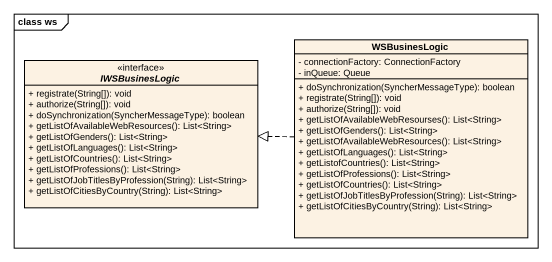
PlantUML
@startuml
mainframe class ws
hide circle
hide empty members
skinparam classAttributeIconSize 0
class WSBusinesLogic {
  - connectionFactory: ConnectionFactory
  - inQueue: Queue
  + doSynchronization(SyncherMessageType): boolean
  + registrate(String[]): void
  + authorize(String[]): void
  + getListOfAvailableWebResourses(): List<String>
  + getListOfGenders(): List<String>
  + getListOfAvailableWebResources(): List<String>
  + getListOfLanguages(): List<String>
  + getListofCountries(): List<String>
  + getListOfProfessions(): List<String>
  + getListOfCountries(): List<String>
  + getListOfJobTitlesByProfession(String): List<String>
  + getListOfCitiesByCountry(String): List<String>
}
interface IWSBusinesLogic <<interface>> {
  + registrate(String[]): void
  + authorize(String[]): void
  + doSynchronization(SyncherMessageType): boolean
  + getListOfAvailableWebResources(): List<String>
  + getListOfGenders(): List<String>
  + getListOfLanguages(): List<String>
  + getListOfCountries(): List<String>
  + getListOfProfessions(): List<String>
  + getListOfJobTitlesByProfession(String): List<String>
  + getListOfCitiesByCountry(String): List<String>
}
WSBusinesLogic .left.|> IWSBusinesLogic
@enduml
